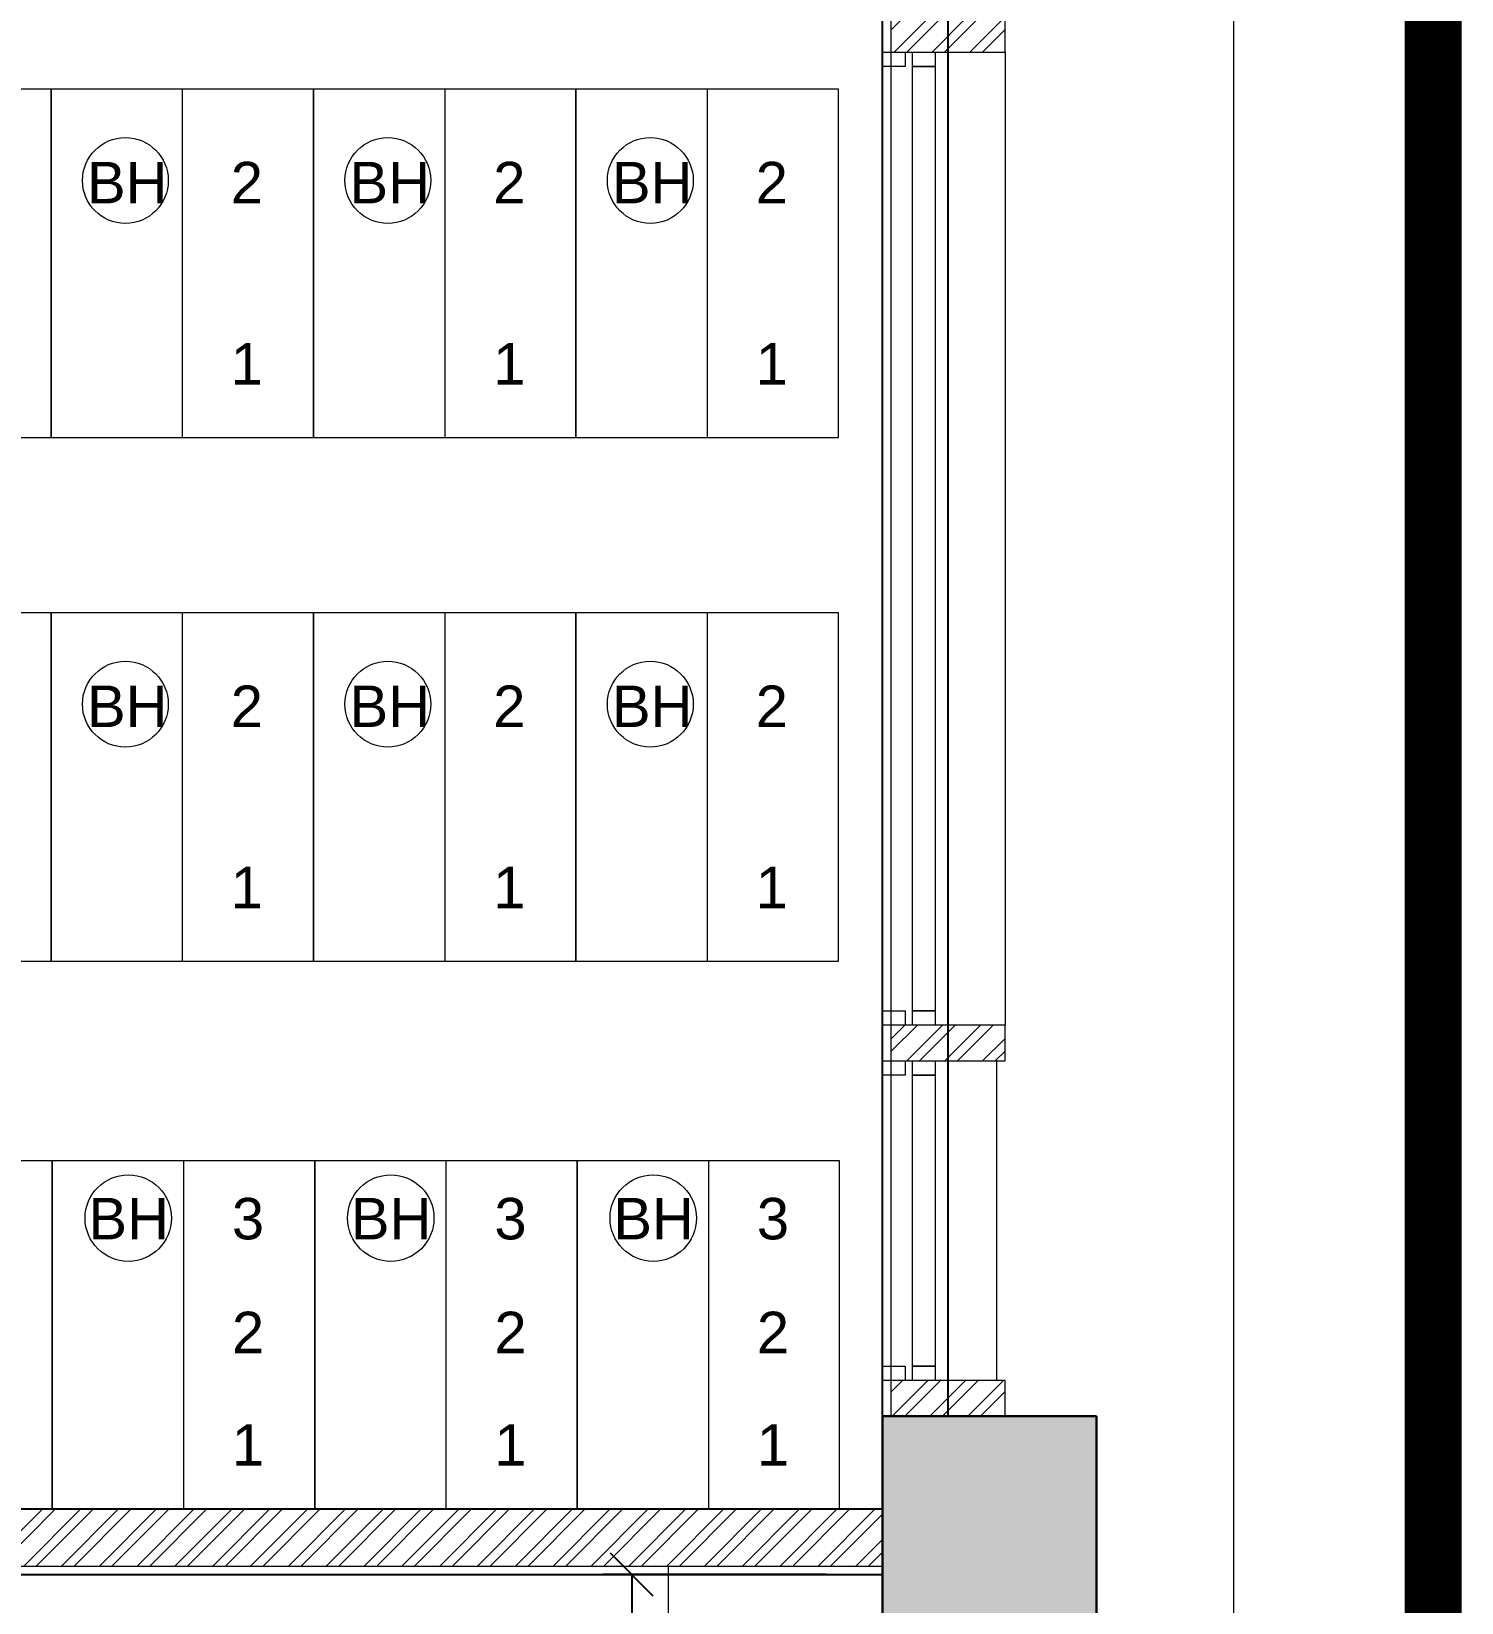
# Model space of a CAD drawing. Header units: inches. Extents: x 5899882 to 5988838, y -468923 to -96891.
# Drawn here: x 5976246 to 5981259, y -126793 to -121287 of the extents above; entities that cross this region are included whole.
import ezdxf

# ---------------------------------------------------------------- set-up
doc = ezdxf.new("R2010")
doc.units = ezdxf.units.IN
doc.header["$MEASUREMENT"] = 0
doc.linetypes.add('CONTINOUS', pattern=[0])
doc.layers.get('Defpoints').update_dxf_attribs({"color": 8})
for name, color, linetype in [('0- SLC ARCH LAYOUT', 7, 'Continuous'), ('0- SLC DIMENSION', 7, 'Continuous'), ('0-SLC RCC GR. FLOOR', 7, 'Continuous'), ('0-SLC-DRAINAGE LINE FOR ETP', 1, 'CONTINOUS'), ('Beam1', 30, 'Continuous'), ('colaum1', 42, 'Continuous')]:
    doc.layers.add(name, color=color, linetype=linetype)
for name, color, linetype, lineweight in [('ARCL-HATCH-B', 8, 'Continuous', 5), ('ARLC-COL', 8, 'Continuous', 30), ('ARLC-DIM0', 8, 'Continuous', 5), ('ARLC-DIM1', 8, 'Continuous', 5), ('ARLC-DOOR-W', 8, 'Continuous', 5), ('ARLC-ELE0', 8, 'Continuous', 9), ('ARLC-FUR (NOMN)', 8, 'Continuous', 9), ('ARLC-FURN', 8, 'Continuous', 9), ('ARLC-HATCH-C', 8, 'Continuous', 5), ('ARLC-WALL', 8, 'Continuous', 15)]:
    doc.layers.add(name, color=color, linetype=linetype, lineweight=lineweight)
doc.styles.get("Standard").update_dxf_attribs({"font": 'arial.ttf'})
doc.styles.add('swis cn bt', font='swissc.ttf')
doc.dimstyles.new('SLC', dxfattribs={"dimtxt": 200, "dimasz": 150, "dimexe": 100, "dimexo": 0, "dimgap": 50, "dimtad": 1, "dimdec": 0, "dimrnd": 5, "dimzin": 1, "dimdsep": 46, "dimtxsty": 'swis cn bt', "dimblk": 'OBLIQUE', "dimcen": 60, "dimdle": 100, "dimclrd": 256, "dimclre": 256, "dimclrt": 256, "dimazin": 0, "dimtfac": 1, "dimtdec": 0, "dimtofl": 0, "dimtmove": 0, "dimatfit": 3, "dimfxl": 0.18, "dimtolj": 1, "dimtzin": 0, "dimarcsym": 0})
pattern_1 = [(45, (-5944591.39, 107027.8), (-66.2912607, 66.2912607), []), (45, (-5944547.2, 107027.8), (-66.2912607, 66.2912607), [])]

# ---------------------------------------------------------------- blocks, each defined once
blk = doc.blocks.new('A$C3F525F3E')
at = {"layer": 'colaum1', "ltscale": 0.1}
blk.add_hatch(color=256, dxfattribs=at).paths.add_polyline_path([(34045, -19875), (34445, -19875), (34795, -19875), (34795, -19125), (34445, -19125), (34045, -19125), (34045, -19415), (34045, -19615)])
at = {"layer": 'Beam1'}
for p, q in [((34045, -19125), (34045, -12975)), ((34275, -19125), (34275, -12975))]:
    blk.add_line(p, q, dxfattribs=at)
at = {"layer": 'Beam1', "ltscale": 0.1}
for p, q in [((25045, -19450), (34045, -19450)), ((25045, -19680), (34045, -19680))]:
    blk.add_line(p, q, dxfattribs=at)
at = {"layer": 'colaum1'}
blk.add_lwpolyline([(34795, -19125), (34045, -19125), (34045, -19875), (34795, -19875)], close=True, dxfattribs=at)
blk = doc.blocks.new('banch')
at = {"layer": 'ARLC-FUR (NOMN)'}
blk.add_circle((5983473.8, -128459.5), 151.5, dxfattribs=at)
at = {"layer": 'ARLC-FURN'}
blk.add_lwpolyline([(5983207.1, -129478.6), (5984127.1, -129478.6), (5984127.1, -128258.6), (5983207.1, -128258.6)], close=True, dxfattribs=at)
blk.add_lwpolyline([(5983667.1, -128258.6), (5983667.1, -129478.6)], dxfattribs=at)
for s, p in [('3', (5983837, -128534)), ('2', (5983837, -128932.8)), ('1', (5983837, -129326.9))]:
    blk.add_text(s, height=145.4).set_placement(p)
at = {"layer": 'ARLC-FUR (NOMN)'}
blk.add_text('BH', height=145.38, dxfattribs=at).set_placement((5983334.1, -128534))
blk = doc.blocks.new('banch 2')
at = {"layer": 'ARLC-DIM1'}
blk.add_point((5971272.3, -124464.6), dxfattribs=at)
at = {"layer": 'ARLC-FUR (NOMN)'}
blk.add_circle((5971532.8, -123581.8), 150.4, dxfattribs=at)
at = {"layer": 'ARLC-FURN'}
blk.add_lwpolyline([(5971272.3, -124482), (5972192.3, -124482), (5972192.3, -123262), (5971272.3, -123262)], close=True, dxfattribs=at)
blk.add_lwpolyline([(5971732.3, -123262), (5971732.3, -124482)], dxfattribs=at)
for s, p in [('2', (5971902.2, -123661.9)), ('1', (5971902.2, -124297.1))]:
    blk.add_text(s, height=145.4).set_placement(p)
at = {"layer": 'ARLC-FUR (NOMN)'}
blk.add_text('BH', height=145.38, dxfattribs=at).set_placement((5971398.5, -123661.9))
blk = doc.blocks.new('gr.floor')
at = {"layer": 'ARCL-HATCH-B'}
h = blk.add_hatch(dxfattribs=at)
h.set_pattern_fill('ANSI32', color=256, scale=250)
h.set_pattern_definition(pattern_1)
h.paths.add_polyline_path([(34475, -14220), (34075, -14220), (34075, -14345), (34475, -14345)])
h = blk.add_hatch(dxfattribs=at)
h.set_pattern_fill('ANSI32', color=256, scale=250)
h.set_pattern_definition(pattern_1)
h.paths.add_polyline_path([(34475, -17755), (34075, -17755), (34075, -17880), (34475, -17880)])
h = blk.add_hatch(dxfattribs=at)
h.set_pattern_fill('ANSI32', color=256, scale=250)
h.set_pattern_definition(pattern_1)
h.paths.add_polyline_path([(34475, -19000), (34075, -19000), (34075, -19125), (34475, -19125)])
h = blk.add_hatch(dxfattribs=at)
h.set_pattern_fill('ANSI32', color=256, scale=250)
h.set_pattern_definition(pattern_1)
h.paths.add_polyline_path([(34045, -19450), (29695, -19450), (29695, -19650), (34045, -19650)])
at = {"layer": 'ARLC-HATCH-C', "ltscale": 0.1}
blk.add_hatch(color=256, dxfattribs=at).paths.add_polyline_path([(34045, -19875), (34445, -19875), (34795, -19875), (34795, -19125), (34445, -19125), (34045, -19125), (34045, -19415), (34045, -19615)])
at = {"layer": 'ARLC-COL'}
blk.add_lwpolyline([(34795, -19125), (34045, -19125), (34045, -19875), (34795, -19875)], close=True, dxfattribs=at)
at = {"layer": 'ARLC-DIM0'}
for points in [[(34125, -14345), (34125, -14395), (34045, -14395), (34045, -14345)], [(34125, -17705), (34125, -17755), (34045, -17755), (34045, -17705)], [(34125, -17880), (34125, -17930), (34045, -17930), (34045, -17880)], [(34125, -18950), (34125, -19000), (34045, -19000), (34045, -18950)]]:
    blk.add_lwpolyline(points, close=True, dxfattribs=at)
at = {"layer": 'ARLC-DOOR-W'}
for points in [[(34230, -14345), (34230, -14395), (34150, -14395), (34150, -14345)], [(34150, -14395), (34230, -14395), (34230, -17705), (34150, -17705)], [(34230, -17705), (34230, -17755), (34150, -17755), (34150, -17705)], [(34230, -17880), (34230, -17930), (34150, -17930), (34150, -17880)], [(34150, -17930), (34230, -17930), (34230, -18950), (34150, -18950)], [(34230, -18950), (34230, -19000), (34150, -19000), (34150, -18950)]]:
    blk.add_lwpolyline(points, close=True, dxfattribs=at)
at = {"layer": 'ARLC-ELE0'}
for p, q in [((35275, -13625), (35275, -19875)), ((34075, -14345), (34075, -17755)), ((34475, -14345), (34475, -17755)), ((34075, -17880), (34075, -19000)), ((34445, -17880), (34445, -19000))]:
    blk.add_line(p, q, dxfattribs=at)
at = {"layer": 'ARLC-FURN', "ltscale": 0.002}
blk.add_line((33295, -20100), (33295, -19650), dxfattribs=at)
at = {"layer": 'ARLC-WALL', "ltscale": 0.005}
for p, q in [((34275, -14345), (34275, -17755)), ((34275, -17880), (34275, -19000))]:
    blk.add_line(p, q, dxfattribs=at)
at = {"layer": 'ARLC-WALL', "ltscale": 0.1}
for p, q in [((29695, -19450), (34045, -19450)), ((29695, -19650), (34045, -19650))]:
    blk.add_line(p, q, dxfattribs=at)
at = {"layer": 'ARLC-WALL'}
for points in [[(34475, -14220), (34075, -14220), (34075, -14345), (34475, -14345)], [(34475, -17755), (34075, -17755), (34075, -17880), (34475, -17880)], [(34475, -19000), (34075, -19000), (34075, -19125), (34475, -19125)]]:
    blk.add_lwpolyline(points, close=True, dxfattribs=at)
at = {"layer": 'ARLC-DIM1'}
for name, p in [('banch 2', (-5941061.4, 108787)), ('banch 2', (-5940141.4, 108787)), ('banch 2', (-5939221.4, 108787)), ('banch 2', (-5938301.4, 108787)), ('banch 2', (-5941061.4, 106952)), ('banch 2', (-5940141.4, 106952)), ('banch 2', (-5939221.4, 106952)), ('banch 2', (-5938301.4, 106952)), ('banch', (-5952992.1, 110028.6)), ('banch', (-5952072.1, 110028.6)), ('banch', (-5951152.1, 110028.6)), ('banch', (-5950232.1, 110028.6))]:
    blk.add_blockref(name, p, dxfattribs=at)
blk = doc.blocks.new('_OBLIQUE')
at = {"color": 0, "linetype": 'ByBlock'}
blk.add_line((-0.5, -0.5), (0.5, 0.5), dxfattribs=at)
blk = doc.blocks.new('*D486')
at = {"layer": '0- SLC DIMENSION', "lineweight": -2, "transparency": 16777216}
for p, q in [((5979032.2, -126694.5), (5978250.4, -126694.5)), ((5978350.4, -126694.5), (5978350.4, -127889.5)), ((5979032.2, -127789.5), (5978250.4, -127789.5)), ((5978350.4, -127789.5), (5978350.4, -128535.2))]:
    blk.add_line(p, q, dxfattribs=at)
at = {"layer": 'Defpoints', "color": 0, "transparency": 16777216}
for p in [(5978350.4, -126694.5), (5979032.2, -126694.5), (5979032.2, -127789.5)]:
    blk.add_point(p, dxfattribs=at)
at = {"layer": '0- SLC DIMENSION', "lineweight": -2, "transparency": 16777216, "xscale": 150, "yscale": 150, "zscale": 150}
for p, rotation in [((5978350.4, -126694.5), 90), ((5978350.4, -127789.5), 270)]:
    blk.add_blockref('_OBLIQUE', p, dxfattribs=dict(at, rotation=rotation))
at = {"layer": '0- SLC DIMENSION', "transparency": 16777216, "insert": (5978197.7, -128237.3), "char_height": 200, "attachment_point": 5, "rotation": 90, "style": 'swis cn bt'}
blk.add_mtext('\\A1;1095', dxfattribs=at)

msp = doc.modelspace()

# ---------------------------------------------------------------- block references
at = {"layer": '0- SLC ARCH LAYOUT'}
msp.add_blockref('gr.floor', (5945183.9, -107014.5), dxfattribs=at)

# ---------------------------------------------------------------- next in the draw order: linework, layer by layer
at = {"layer": '0-SLC-DRAINAGE LINE FOR ETP', "color": 1, "linetype": 'ByBlock', "lineweight": 30, "ltscale": 0.3, "const_width": 200}
msp.add_lwpolyline([(5981158.9, -112841.1), (5981158.8, -127241.2)], dxfattribs=at)

# ---------------------------------------------------------------- next in the draw order: block references
at = {"layer": '0-SLC RCC GR. FLOOR', "color": 1}
msp.add_blockref('A$C3F525F3E', (5945183.9, -107014.5), dxfattribs=at)

# ---------------------------------------------------------------- next in the draw order: dimensions: what is measured, and where the dimension line sits
at = {"layer": '0- SLC DIMENSION'}
dim = msp.add_linear_dim(base=(5978350.4, -126694.5), p1=(5979032.2, -127789.5), p2=(5979032.2, -126694.5), angle=90, dimstyle='SLC', override={"dimfxl": 0}, dxfattribs=at)
dim.commit()
dim.dimension.update_dxf_attribs({"geometry": '*D486', "text_midpoint": (5978350.4, -128237.3), "dimtype": 160})

doc.saveas('drawing.dxf')
